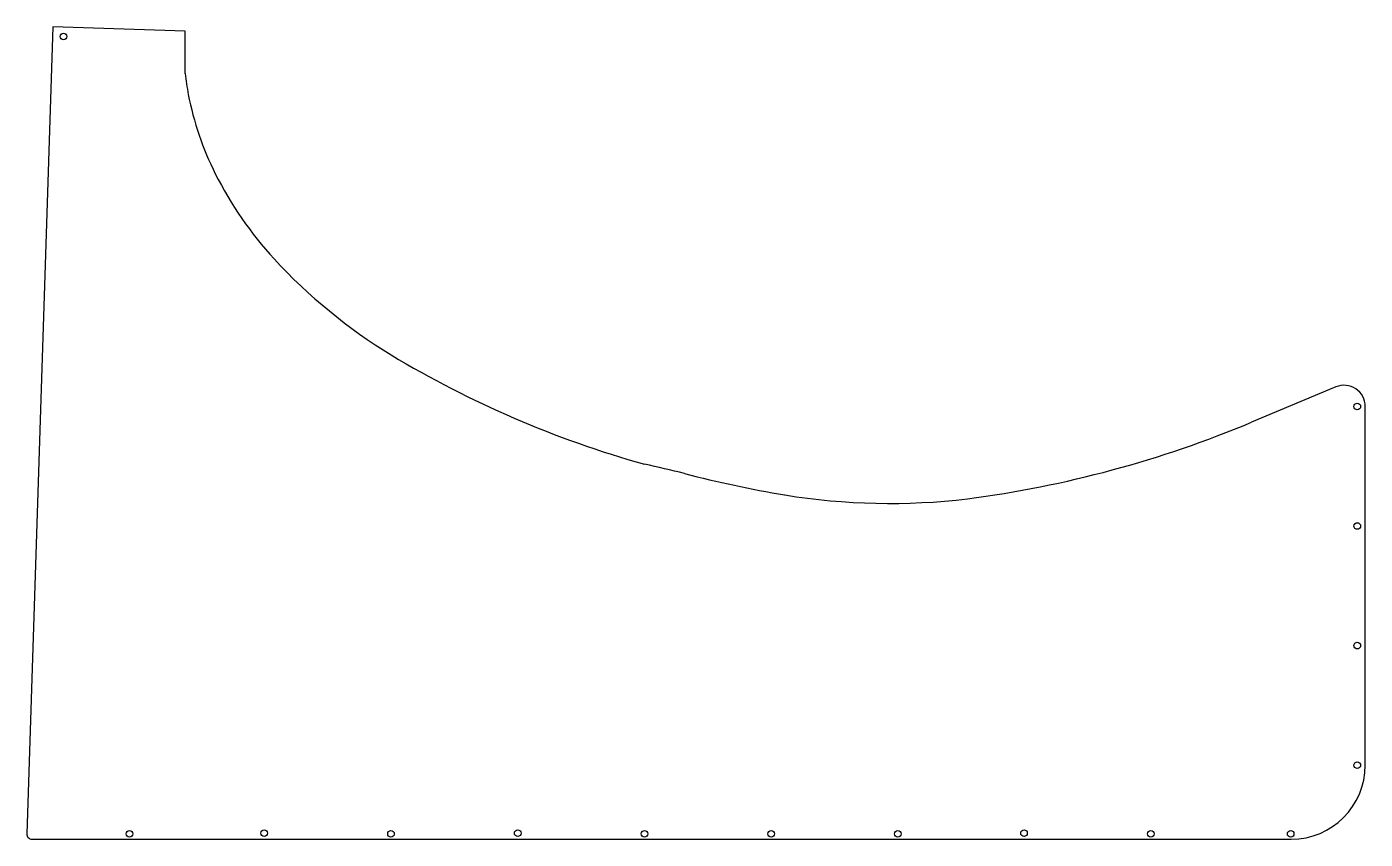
# Model space of a CAD drawing. Header units: inches. Extents: x 2 to 33.7, y 2 to 21.2.
import ezdxf

# ---------------------------------------------------------------- set-up
doc = ezdxf.new("R2010")
doc.units = ezdxf.units.IN
doc.header["$MEASUREMENT"] = 0
doc.layers.get('0').update_dxf_attribs({"linetype": 'CONTINUOUS'})

msp = doc.modelspace()

# ---------------------------------------------------------------- linework, layer by layer
for p, q in [((2.62, 21.229, 0.025), (2, 2.129, 0.025)), ((5.746, 21.125, 0.025), (2.62, 21.229, 0.025)), ((5.746, 20.125, 0.025), (5.746, 21.125, 0.025)), ((32.987, 12.704, 0.025), (32.839, 12.641, 0.025)), ((32.839, 12.641, 0.025), (30.994, 11.868, 0.025)), ((33.683, 3.75, 0.025), (33.683, 12.244, 0.025)), ((2.125, 2, 0.025), (31.933, 2, 0.025))]:
    msp.add_line(p, q)
for centre in [(2.871, 21), (33.495, 12.244), (33.495, 9.413), (33.495, 6.582), (33.495, 3.75), (7.621, 2.141), (13.621, 2.141), (25.606, 2.141), (4.433, 2.125), (10.621, 2.125), (16.621, 2.125), (19.621, 2.125), (22.621, 2.125), (28.606, 2.125), (31.918, 2.125)]:
    msp.add_circle(centre, 0.0781)
for centre, radius, start, end in [((12.861, 20.974, 0.025), 7.165, 186.8056, 190.8267), ((12.993, 21.022, 0.025), 7.304, 190.9975, 206.6197), ((14.461, 21.786, 0.025), 8.959, 206.7859, 222.4903), ((17.46, 24.623, 0.025), 13.087, 222.7801, 238.5267), ((23.228, 34.425, 0.025), 24.459, 238.9895, 254.3273), ((33.183, 12.244, 0.025), 0.5, 0, 113.0256), ((20.833, 36.179, 0.025), 26.348, 277.491, 292.6836), ((10.424, -18.222, 0.025), 29.75, 76.0978, 77.978), ((24.711, 38.155, 0.025), 28.411, 255.447, 260.3319), ((22.438, 25.643, 0.025), 15.695, 260.843, 276.6965), ((31.933, 3.75, 0.025), 1.75, 270, 0), ((2.125, 2.125, 0.025), 0.125, 178.1404, 270)]:
    msp.add_arc(centre, radius, start, end)

doc.saveas('drawing.dxf')
